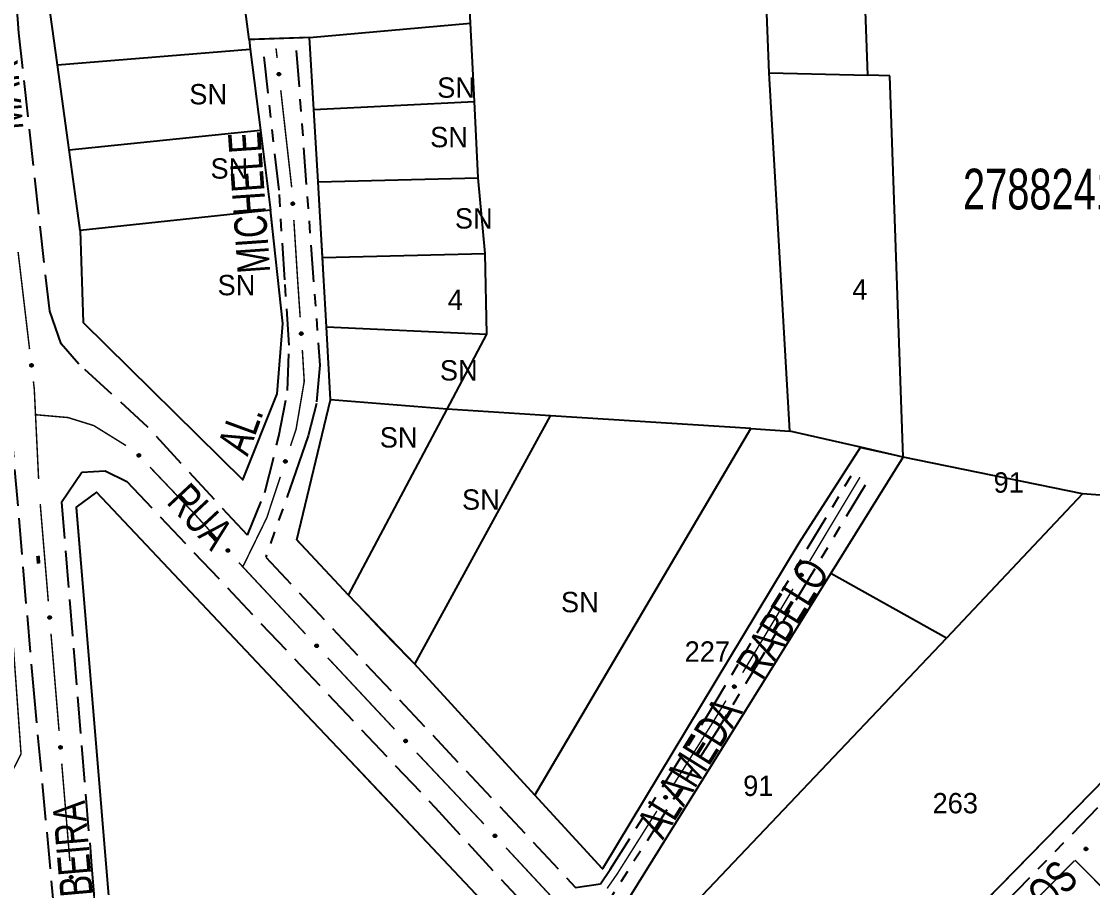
# Model space of a CAD drawing. Extents: x 203555 to 204724, y 4873703 to 4874787.
# Drawn here: x 203728.5 to 203860, y 4874298.3 to 4874404.6 of the extents above; entities that cross this region are included whole.
import ezdxf
from ezdxf.enums import TextEntityAlignment as Align

# ---------------------------------------------------------------- set-up
doc = ezdxf.new("R2010")
doc.units = 0
doc.header["$LTSCALE"] = 1.5
doc.header["$MEASUREMENT"] = 0
doc.linetypes.add('TRACO_11', pattern=[8, 3, -1, 3, -1])
doc.linetypes.add('TRACO_25', pattern=[8, 3, -1, 1, -1, 1, -1])
for name, color, linetype in [('CD_MALHA_LOTES', 7, 'CONTINUOUS'), ('CD_TXT_QUADRA', 7, 'CONTINUOUS'), ('RU-QUADRA', 210, 'CONTINUOUS'), ('SV-EIXO-RUA-N-PAV', 6, 'CONTINUOUS'), ('SV-EIXO-RUA-PAV', 20, 'CONTINUOUS'), ('SV-RUA-NAO-PAV', 7, 'CONTINUOUS'), ('SV-RUA-PAVIM', 7, 'CONTINUOUS'), ('SV-TXT-RUA-N-PAV', 7, 'CONTINUOUS'), ('SV-TXT-RUA-PAV', 7, 'CONTINUOUS'), ('Th_NmrPort', 1, 'CONTINUOUS')]:
    doc.layers.add(name, color=color, linetype=linetype)
doc.styles.add('ARIAL', font='ARIAL.SHX')

msp = doc.modelspace()

# ---------------------------------------------------------------- linework, layer by layer
at = {"layer": 'CD_MALHA_LOTES', "linetype": 'Continuous', "flags": 128}
for points in [[(203820.322306, 4874398.321546), (203818.188773, 4874452.430059)], [(203832.429401, 4874398.031855), (203830.471254, 4874452.106836)], [(203783.624761, 4874404.435451), (203783.157897, 4874413.746785)], [(203756.419742, 4874402.392791), (203755.298513, 4874411.245068)], [(203732.879187, 4874399.305473), (203731.575029, 4874408.753175)], [(203763.825025, 4874402.647956), (203783.624761, 4874404.435451)], [(203784.108863, 4874394.780302), (203783.624761, 4874404.435451)], [(203763.825025, 4874402.647956), (203756.419742, 4874402.392791)], [(203756.419742, 4874402.392791), (203756.569158, 4874401.21313)], [(203764.359094, 4874393.830054), (203763.825025, 4874402.647956)], [(203732.879187, 4874399.305473), (203756.569158, 4874401.21313)], [(203756.569158, 4874401.21313), (203757.827876, 4874391.275348)], [(203734.322567, 4874388.849209), (203732.879187, 4874399.305473)], [(203820.322306, 4874398.321546), (203832.429401, 4874398.031855)], [(203822.859066, 4874354.311322), (203820.322306, 4874398.321546)], [(203835.121498, 4874397.96744), (203832.429401, 4874398.031855)], [(203836.791675, 4874351.124007), (203835.121498, 4874397.96744)], [(203764.359094, 4874393.830054), (203784.108863, 4874394.780302)], [(203784.577715, 4874385.429323), (203784.108863, 4874394.780302)], [(203764.899288, 4874384.911026), (203764.359094, 4874393.830054)], [(203734.322567, 4874388.849209), (203757.827876, 4874391.275348)], [(203757.827876, 4874391.275348), (203759.071382, 4874381.457671)], [(203735.689419, 4874378.947339), (203734.322567, 4874388.849209)], [(203764.899288, 4874384.911026), (203784.577715, 4874385.429323)], [(203765.460549, 4874375.644164), (203764.899288, 4874384.911026)], [(203785.408883, 4874376.144838), (203784.577715, 4874385.429323)], [(203759.071382, 4874381.457671), (203735.689419, 4874378.947339)], [(203735.689419, 4874378.947339), (203736.049505, 4874367.645299), (203755.636723, 4874348.347903), (203759.872958, 4874358.892411), (203760.556481, 4874367.542559), (203759.071382, 4874381.457671)], [(203765.460549, 4874375.644164), (203785.408883, 4874376.144838)], [(203765.920664, 4874367.137109), (203765.460549, 4874375.644164)], [(203785.639405, 4874366.209727), (203785.408883, 4874376.144838)], [(203765.920664, 4874367.137109), (203785.639405, 4874366.209727)], [(203766.406933, 4874358.146472), (203765.920664, 4874367.137109)], [(203780.764906, 4874357.027292), (203785.639405, 4874366.209727)], [(203762.272707, 4874340.947244), (203766.406933, 4874358.146472)], [(203780.764906, 4874357.027292), (203766.406933, 4874358.146472)], [(203768.637209, 4874334.181502), (203780.764906, 4874357.027292)], [(203776.769508, 4874325.671191), (203793.440383, 4874356.209454)], [(203793.440383, 4874356.209454), (203780.764906, 4874357.027292)], [(203818.063204, 4874354.620757), (203793.440383, 4874356.209454)], [(203791.536076, 4874309.589924), (203818.063204, 4874354.620757)], [(203818.063204, 4874354.620757), (203822.859066, 4874354.311322)], [(203831.522211, 4874352.329484), (203822.859066, 4874354.311322)], [(203831.522211, 4874352.329484), (203823.97375, 4874340.557004), (203799.82528, 4874300.542478)], [(203836.791675, 4874351.124007), (203831.522211, 4874352.329484)], [(203827.871525, 4874336.837396), (203836.791675, 4874351.124007)], [(203858.783588, 4874346.596233), (203836.791675, 4874351.124007)], [(203802.216741, 4874278.415261), (203790.197477, 4874291.155906), (203770.377777, 4874312.165159), (203763.517573, 4874319.437105), (203737.696531, 4874346.807893), (203735.162051, 4874344.974906), (203741.413878, 4874270.210521)], [(203858.783588, 4874346.596233), (203842.091842, 4874328.866392)], [(203872.374667, 4874345.584198), (203858.783588, 4874346.596233)], [(203893.200002, 4874343.955575), (203824.637069, 4874273.919708)], [(203768.637209, 4874334.181502), (203762.272707, 4874340.947244)], [(203803.180264, 4874297.111917), (203827.871525, 4874336.837396)], [(203842.091842, 4874328.866392), (203827.871525, 4874336.837396)], [(203776.769508, 4874325.671191), (203768.637209, 4874334.181502)], [(203807.512519, 4874292.429273), (203842.091842, 4874328.866392)], [(203791.536076, 4874309.589924), (203776.769508, 4874325.671191)], [(203799.82528, 4874300.542478), (203791.536076, 4874309.589924)]]:
    msp.add_lwpolyline(points, dxfattribs=at)
at = {"layer": 'RU-QUADRA', "linetype": 'Continuous', "const_width": 0.18, "flags": 128}
msp.add_lwpolyline([(203725.19312, 4874359.850662), (203726.5588, 4874340.471883), (203728.41, 4874314.66), (203727.396079, 4874312.671297), (203722.710442, 4874303.47965), (203720.822647, 4874299.777275), (203716.43, 4874291.16), (203715.880556, 4874290.084765), (203676.578787, 4874305.941931), (203677.031109, 4874300.365656), (203664.341547, 4874301.336474), (203651.866854, 4874300.52184), (203627.95, 4874298.96), (203627.51, 4874304.93), (203589.34, 4874302.81), (203590.580836, 4874340.639703), (203559.489405, 4874353.184226), (203580.47, 4874390.73), (203634.4, 4874445.34), (203652.41, 4874429.21), (203662.2, 4874419.9), (203688.84, 4874394.59)], close=True, dxfattribs=at)
for points in [[(203803.180264, 4874297.111917), (203816.395896, 4874318.457902), (203823.788546, 4874330.298052), (203827.871525, 4874336.837396), (203834.501387, 4874347.455855), (203836.791675, 4874351.124007), (203831.511152, 4874352.281141), (203823.97375, 4874340.557004), (203799.82528, 4874300.542478), (203777.311836, 4874325.115304), (203772.819273, 4874329.720181), (203768.637209, 4874334.181502), (203762.272707, 4874340.947244), (203766.406933, 4874358.146472), (203765.920664, 4874367.137109), (203765.460549, 4874375.644164), (203764.899288, 4874384.911026), (203764.359094, 4874393.830054), (203763.825025, 4874402.647956), (203756.419742, 4874402.392791), (203756.569158, 4874401.21313), (203757.827876, 4874391.275348), (203759.071382, 4874381.457671), (203760.556481, 4874367.542559), (203759.872958, 4874358.892411), (203755.636723, 4874348.347903), (203736.049505, 4874367.645299), (203735.689419, 4874378.947339), (203734.322567, 4874388.849209), (203732.879187, 4874399.305473), (203731.575029, 4874408.753175)], [(203869.271145, 4874199.793421), (203836.430393, 4874237.266616), (203830.111846, 4874245.743122), (203802.216741, 4874278.415261), (203737.696531, 4874346.807893), (203735.162051, 4874344.974906), (203741.413878, 4874270.210521), (203743.131181, 4874251.466447), (203744.859399, 4874229.46549), (203745.755301, 4874219.505725), (203747.378048, 4874201.465614), (203750.29591, 4874178.044657), (203751.307701, 4874166.61719), (203753.218857, 4874153.525573), (203758.88022, 4874129.39909), (203818.141214, 4874132.183163), (203856.521657, 4874133.972925), (203857.612912, 4874128.161651), (203760.445016, 4874122.54638)], [(203893.200002, 4874343.955575), (203824.637069, 4874273.919708)]]:
    msp.add_lwpolyline(points, dxfattribs=at)
at = {"layer": 'SV-EIXO-RUA-N-PAV', "const_width": 0.18}
for points in [[(203759.753546, 4874401.138737), (203759.733175, 4874401.319532)], [(203759.865511, 4874400.145025), (203759.753546, 4874401.138737)], [(203761.656949, 4874384.24563), (203760.313371, 4874396.170176)], [(203762.377061, 4874372.991234), (203761.919209, 4874380.254486)], [(203762.426196, 4874372.270575), (203762.377061, 4874372.991234)], [(203762.698292, 4874368.27984), (203762.426196, 4874372.270575)], [(203763.196749, 4874360.420574), (203762.96494, 4874364.288757)], [(203762.194777, 4874354.54234), (203763.175766, 4874360.297472)], [(203763.175766, 4874360.297472), (203763.196749, 4874360.420574)], [(203761.514915, 4874352.490164), (203762.143875, 4874354.388692)], [(203762.143875, 4874354.388692), (203762.194777, 4874354.54234)], [(203758.587679, 4874343.654248), (203760.256995, 4874348.693108)], [(203831.464313, 4874348.655291), (203825.290652, 4874338.365203)], [(203755.648562, 4874337.642417), (203758.283823, 4874343.032723)], [(203758.283823, 4874343.032723), (203758.587679, 4874343.654248)], [(203823.232765, 4874334.935174), (203817.059103, 4874324.645086)], [(203815.001216, 4874321.215057), (203813.972272, 4874319.500042)], [(203813.972272, 4874319.500042), (203813.508068, 4874318.726321)], [(203813.508068, 4874318.726321), (203808.650801, 4874311.033776)], [(203806.5152, 4874307.651586), (203801.710098, 4874300.041658)], [(203857.825076, 4874301.566796), (203849.393736, 4874293.027913)], [(203857.88156, 4874301.624), (203866.330656, 4874293.102687)], [(203801.626558, 4874299.909355), (203800.573506, 4874298.396186)], [(203801.710098, 4874300.041658), (203801.626558, 4874299.909355)], [(203800.573506, 4874298.396186), (203800.404755, 4874298.1537)]]:
    msp.add_lwpolyline(points, dxfattribs=at)
at = {"layer": 'SV-EIXO-RUA-N-PAV'}
for points in [[(203759.99614, 4874398.002498), (203759.957473, 4874398.032447), (203759.930366, 4874398.066094), (203759.915834, 4874398.100664), (203759.910958, 4874398.134561), (203759.909875, 4874398.169802), (203759.916623, 4874398.205572), (203759.932906, 4874398.243614), (203759.962676, 4874398.282613), (203759.998969, 4874398.308117), (203760.032099, 4874398.324177), (203760.067152, 4874398.331297), (203760.101404, 4874398.331775), (203760.138329, 4874398.323537), (203760.17672, 4874398.306659), (203760.21521, 4874398.275775), (203760.241559, 4874398.242606), (203760.254737, 4874398.208799), (203760.261672, 4874398.173514), (203760.262346, 4874398.137523), (203760.25552, 4874398.102448), (203760.238457, 4874398.063825), (203760.20747, 4874398.026239), (203760.174689, 4874397.999581), (203760.141076, 4874397.985932), (203760.106183, 4874397.979887), (203760.070851, 4874397.978372), (203760.034611, 4874397.983657), (203759.99614, 4874398.002498)], [(203761.692562, 4874382.100203), (203761.655417, 4874382.132019), (203761.629998, 4874382.166959), (203761.617186, 4874382.202203), (203761.613984, 4874382.236299), (203761.614638, 4874382.27155), (203761.623138, 4874382.306944), (203761.641274, 4874382.344139), (203761.672928, 4874382.381625), (203761.710432, 4874382.405311), (203761.744313, 4874382.419721), (203761.779674, 4874382.425107), (203761.813908, 4874382.423898), (203761.850382, 4874382.413853), (203761.887896, 4874382.395106), (203761.924819, 4874382.362364), (203761.949504, 4874382.327938), (203761.961002, 4874382.293524), (203761.966191, 4874382.257939), (203761.965092, 4874382.221959), (203761.956548, 4874382.187263), (203761.937604, 4874382.149526), (203761.904805, 4874382.113512), (203761.870751, 4874382.0885), (203761.836507, 4874382.076521), (203761.801359, 4874382.072202), (203761.765995, 4874382.072427), (203761.730059, 4874382.079491), (203761.692562, 4874382.100203)], [(203762.734288, 4874366.133637), (203762.69698, 4874366.165263), (203762.671383, 4874366.200072), (203762.65839, 4874366.23525), (203762.655014, 4874366.269329), (203762.655487, 4874366.304583), (203762.663806, 4874366.340021), (203762.681751, 4874366.377308), (203762.713213, 4874366.414955), (203762.750595, 4874366.438833), (203762.784401, 4874366.453417), (203762.819735, 4874366.458983), (203762.853974, 4874366.45795), (203762.890499, 4874366.448092), (203762.928109, 4874366.429537), (203762.965199, 4874366.396985), (203762.99006, 4874366.362686), (203763.001734, 4874366.328331), (203763.007105, 4874366.292774), (203763.006191, 4874366.256788), (203762.997824, 4874366.222049), (203762.979074, 4874366.184216), (203762.94646, 4874366.148033), (203762.912535, 4874366.122847), (203762.878352, 4874366.110694), (203762.843227, 4874366.106194), (203762.807862, 4874366.106239), (203762.771891, 4874366.113118), (203762.734288, 4874366.133637)], [(203760.736275, 4874350.489863), (203760.713705, 4874350.533253), (203760.703179, 4874350.575159), (203760.704461, 4874350.612637), (203760.714229, 4874350.645461), (203760.728004, 4874350.677916), (203760.749111, 4874350.707572), (203760.779829, 4874350.735299), (203760.823196, 4874350.758245), (203760.866833, 4874350.766206), (203760.903644, 4874350.766916), (203760.938457, 4874350.758701), (203760.96976, 4874350.744791), (203760.999841, 4874350.721847), (203761.027635, 4874350.690443), (203761.049654, 4874350.646278), (203761.059691, 4874350.605123), (203761.057499, 4874350.568905), (203761.049019, 4874350.533959), (203761.034559, 4874350.500994), (203761.013672, 4874350.472001), (203760.982002, 4874350.444074), (203760.938123, 4874350.42292), (203760.897191, 4874350.41244), (203760.860951, 4874350.414122), (203760.826734, 4874350.423246), (203760.794015, 4874350.436666), (203760.76332, 4874350.456643), (203760.736275, 4874350.489863)], [(203824.430023, 4874336.716762), (203824.442557, 4874336.669487), (203824.443663, 4874336.626294), (203824.434216, 4874336.590003), (203824.417506, 4874336.56011), (203824.396966, 4874336.531454), (203824.369884, 4874336.507131), (203824.333846, 4874336.486794), (203824.286511, 4874336.473887), (203824.242189, 4874336.475663), (203824.206114, 4874336.483021), (203824.17394, 4874336.49865), (203824.146436, 4874336.51907), (203824.122102, 4874336.548037), (203824.101848, 4874336.584759), (203824.090022, 4874336.63267), (203824.089229, 4874336.675024), (203824.099288, 4874336.709886), (203824.115205, 4874336.742132), (203824.136525, 4874336.771136), (203824.163247, 4874336.794859), (203824.200258, 4874336.815184), (203824.247701, 4874336.82623), (203824.289934, 4874336.827504), (203824.324929, 4874336.817937), (203824.356322, 4874336.801551), (203824.385315, 4874336.781299), (203824.410898, 4874336.755093), (203824.430023, 4874336.716762)], [(203816.198474, 4874322.996645), (203816.211008, 4874322.94937), (203816.212114, 4874322.906177), (203816.202667, 4874322.869886), (203816.185957, 4874322.839993), (203816.165418, 4874322.811337), (203816.138335, 4874322.787014), (203816.102297, 4874322.766677), (203816.054962, 4874322.75377), (203816.01064, 4874322.755546), (203815.974565, 4874322.762904), (203815.942391, 4874322.778533), (203815.914888, 4874322.798953), (203815.890553, 4874322.82792), (203815.8703, 4874322.864642), (203815.858473, 4874322.912554), (203815.85768, 4874322.954907), (203815.867739, 4874322.989769), (203815.883657, 4874323.022015), (203815.904977, 4874323.051019), (203815.931699, 4874323.074742), (203815.968709, 4874323.095067), (203816.016152, 4874323.106113), (203816.058386, 4874323.107387), (203816.09338, 4874323.09782), (203816.124773, 4874323.081434), (203816.153766, 4874323.061183), (203816.179349, 4874323.034977), (203816.198474, 4874322.996645)], [(203807.75279, 4874309.405398), (203807.764242, 4874309.357849), (203807.764362, 4874309.314642), (203807.75409, 4874309.278575), (203807.736702, 4874309.249072), (203807.715514, 4874309.220892), (203807.687884, 4874309.197193), (203807.651392, 4874309.177683), (203807.603774, 4874309.16586), (203807.559504, 4874309.168646), (203807.523607, 4874309.176825), (203807.491798, 4874309.193184), (203807.464767, 4874309.214226), (203807.4411, 4874309.243741), (203807.421689, 4874309.280916), (203807.410959, 4874309.329084), (203807.411132, 4874309.371445), (203807.421984, 4874309.406069), (203807.438633, 4874309.437943), (203807.460609, 4874309.466453), (203807.487866, 4874309.48956), (203807.52533, 4874309.509035), (203807.573013, 4874309.518996), (203807.615264, 4874309.519306), (203807.650031, 4874309.508943), (203807.681043, 4874309.491846), (203807.709565, 4874309.470938), (203807.734544, 4874309.444155), (203807.75279, 4874309.405398)], [(203859.406297, 4874303.018438), (203859.407415, 4874302.969542), (203859.398378, 4874302.92729), (203859.380697, 4874302.894219), (203859.357453, 4874302.86907), (203859.330775, 4874302.846018), (203859.298751, 4874302.828712), (203859.258953, 4874302.817377), (203859.209912, 4874302.815911), (203859.167237, 4874302.828014), (203859.133888, 4874302.843613), (203859.106268, 4874302.866341), (203859.084309, 4874302.892632), (203859.067432, 4874302.926491), (203859.056339, 4874302.966935), (203859.056058, 4874303.016283), (203859.065203, 4874303.057645), (203859.083144, 4874303.089184), (203859.106169, 4874303.116807), (203859.133686, 4874303.140014), (203859.16522, 4874303.156821), (203859.20596, 4874303.167916), (203859.254671, 4874303.167548), (203859.296028, 4874303.158899), (203859.327811, 4874303.141405), (203859.354495, 4874303.118125), (203859.377941, 4874303.091648), (203859.396678, 4874303.060181), (203859.406297, 4874303.018438)]]:
    msp.add_lwpolyline(points, close=True, dxfattribs=at)
for points in [[(203759.930366, 4874398.066094), (203759.909875, 4874398.169802)], [(203759.941938, 4874398.051561), (203759.91522, 4874398.179)], [(203759.957473, 4874398.032447), (203759.916623, 4874398.205572)], [(203759.975741, 4874398.019668), (203759.926011, 4874398.217291)], [(203759.99614, 4874398.002498), (203759.932906, 4874398.243614)], [(203760.017068, 4874397.994115), (203759.950055, 4874398.259822)], [(203760.034611, 4874397.983657), (203759.962676, 4874398.282613)], [(203760.052342, 4874397.985731), (203759.980898, 4874398.29076)], [(203760.070851, 4874397.978372), (203759.998969, 4874398.308117)], [(203760.087004, 4874397.98277), (203760.014319, 4874398.311004)], [(203760.106183, 4874397.979887), (203760.032099, 4874398.324177)], [(203760.123768, 4874397.985539), (203760.052419, 4874398.326282)], [(203760.141076, 4874397.985932), (203760.067152, 4874398.331297)], [(203760.158258, 4874397.996291), (203760.085115, 4874398.328593)], [(203760.174689, 4874397.999581), (203760.101404, 4874398.331775)], [(203760.191832, 4874398.015179), (203760.121439, 4874398.323074)], [(203760.20747, 4874398.026239), (203760.138329, 4874398.323537)], [(203760.221014, 4874398.048676), (203760.158374, 4874398.31213)], [(203760.238457, 4874398.063825), (203760.17672, 4874398.306659)], [(203760.244007, 4874398.088342), (203760.197295, 4874398.28356)], [(203760.25552, 4874398.102448), (203760.21521, 4874398.275775)], [(203760.257815, 4874398.124227), (203760.229589, 4874398.25287)], [(203760.262346, 4874398.137523), (203760.241559, 4874398.242606)], [(203761.629998, 4874382.166959), (203761.614638, 4874382.27155)], [(203761.640841, 4874382.151874), (203761.620429, 4874382.280474)], [(203761.655417, 4874382.132019), (203761.623138, 4874382.306944)], [(203761.673033, 4874382.118355), (203761.633092, 4874382.318188)], [(203761.692562, 4874382.100203), (203761.641274, 4874382.344139)], [(203761.713053, 4874382.090799), (203761.6592, 4874382.359483)], [(203761.730059, 4874382.079491), (203761.672928, 4874382.381625)], [(203761.747871, 4874382.080689), (203761.691529, 4874382.388866)], [(203761.765995, 4874382.072427), (203761.710432, 4874382.405311)], [(203761.782345, 4874382.076026), (203761.725906, 4874382.407439)], [(203761.801359, 4874382.072202), (203761.744313, 4874382.419721)], [(203761.8192, 4874382.076982), (203761.764712, 4874382.420823)], [(203761.836507, 4874382.076521), (203761.779674, 4874382.425107)], [(203761.854178, 4874382.086023), (203761.797482, 4874382.421522)], [(203761.870751, 4874382.0885), (203761.813908, 4874382.423898)], [(203761.888641, 4874382.103235), (203761.83349, 4874382.414221)], [(203761.904805, 4874382.113512), (203761.850382, 4874382.413853)], [(203761.919436, 4874382.135255), (203761.869841, 4874382.401473)], [(203761.937604, 4874382.149526), (203761.887896, 4874382.395106)], [(203761.944355, 4874382.173741), (203761.907309, 4874382.371021)], [(203761.956548, 4874382.187263), (203761.924819, 4874382.362364)], [(203761.959913, 4874382.208902), (203761.938053, 4874382.338779)], [(203761.965092, 4874382.221959), (203761.949504, 4874382.327938)], [(203762.671383, 4874366.200072), (203762.655487, 4874366.304583)], [(203762.682303, 4874366.185043), (203762.661233, 4874366.313537)], [(203762.69698, 4874366.165263), (203762.663806, 4874366.340021)], [(203762.714666, 4874366.15169), (203762.673702, 4874366.351315)], [(203762.734288, 4874366.133637), (203762.681751, 4874366.377308)], [(203762.754826, 4874366.124339), (203762.699598, 4874366.392743)], [(203762.771891, 4874366.113118), (203762.713213, 4874366.414955)], [(203762.789696, 4874366.114407), (203762.731776, 4874366.422291)], [(203762.807862, 4874366.106239), (203762.750595, 4874366.438833)], [(203762.824194, 4874366.10992), (203762.766058, 4874366.441041)], [(203762.843227, 4874366.106194), (203762.784401, 4874366.453417)], [(203762.861043, 4874366.111065), (203762.804794, 4874366.454623)], [(203762.878352, 4874366.110694), (203762.819735, 4874366.458983)], [(203762.895975, 4874366.120285), (203762.83756, 4874366.45549)], [(203762.912535, 4874366.122847), (203762.853974, 4874366.45795)], [(203762.930349, 4874366.137674), (203762.873605, 4874366.448374)], [(203762.94646, 4874366.148033), (203762.890499, 4874366.448092)], [(203762.96098, 4874366.169851), (203762.910022, 4874366.435812)], [(203762.979074, 4874366.184216), (203762.928109, 4874366.429537)], [(203762.985701, 4874366.208465), (203762.947645, 4874366.405553)], [(203762.997824, 4874366.222049), (203762.965199, 4874366.396985)], [(203763.001078, 4874366.243705), (203762.978554, 4874366.373468)], [(203763.006191, 4874366.256788), (203762.99006, 4874366.362686)], [(203760.703179, 4874350.575159), (203760.728004, 4874350.677916)], [(203760.707602, 4874350.557116), (203760.73671, 4874350.68403)], [(203760.713705, 4874350.533253), (203760.749111, 4874350.707572)], [(203760.724941, 4874350.513997), (203760.762544, 4874350.714283)], [(203760.736275, 4874350.489863), (203760.779829, 4874350.735299)], [(203760.751769, 4874350.473486), (203760.80219, 4874350.742835)], [(203760.76332, 4874350.456643), (203760.823196, 4874350.758245)], [(203760.780289, 4874350.4511), (203760.843154, 4874350.758013)], [(203760.794015, 4874350.436666), (203760.866833, 4874350.766206)], [(203760.810526, 4874350.433896), (203760.881981, 4874350.762399)], [(203760.826734, 4874350.423246), (203760.903644, 4874350.766916)], [(203760.845069, 4874350.421015), (203760.922978, 4874350.760317)], [(203760.860951, 4874350.414122), (203760.938457, 4874350.758701)], [(203760.880893, 4874350.416334), (203760.953636, 4874350.748723)], [(203760.897191, 4874350.41244), (203760.96976, 4874350.744791)], [(203760.91929, 4874350.419425), (203760.984309, 4874350.728499)], [(203760.938123, 4874350.42292), (203760.999841, 4874350.721847)], [(203760.959818, 4874350.437623), (203761.013267, 4874350.703094)], [(203760.982002, 4874350.444074), (203761.027635, 4874350.690443)], [(203760.99731, 4874350.464013), (203761.036646, 4874350.66085)], [(203761.013672, 4874350.472001), (203761.049654, 4874350.646278)], [(203761.024877, 4874350.490817), (203761.053119, 4874350.619456)], [(203761.034559, 4874350.500994), (203761.059691, 4874350.605123)], [(203824.136525, 4874336.771136), (203824.089229, 4874336.675024)], [(203824.163247, 4874336.794859), (203824.090022, 4874336.63267)], [(203824.148199, 4874336.778949), (203824.092507, 4874336.6596)], [(203824.18096, 4874336.799075), (203824.099528, 4874336.615606)], [(203824.200258, 4874336.815184), (203824.101848, 4874336.584759)], [(203824.223316, 4874336.816627), (203824.113102, 4874336.569272)], [(203824.247701, 4874336.82623), (203824.122102, 4874336.548037)], [(203824.266842, 4874336.825521), (203824.135803, 4874336.538149)], [(203824.289934, 4874336.827504), (203824.146436, 4874336.51907)], [(203824.304987, 4874336.82014), (203824.161311, 4874336.511706)], [(203824.324929, 4874336.817937), (203824.17394, 4874336.49865)], [(203824.338919, 4874336.807738), (203824.188691, 4874336.493687)], [(203824.356322, 4874336.801551), (203824.206114, 4874336.483021)], [(203824.369809, 4874336.787614), (203824.22824, 4874336.48269)], [(203824.385315, 4874336.781299), (203824.242189, 4874336.475663)], [(203824.395551, 4874336.764213), (203824.267086, 4874336.478479)], [(203824.410898, 4874336.755093), (203824.286511, 4874336.473887)], [(203824.418486, 4874336.736132), (203824.310378, 4874336.48433)], [(203824.430023, 4874336.716762), (203824.333846, 4874336.486794)], [(203824.435804, 4874336.690734), (203824.355308, 4874336.503521)], [(203824.442557, 4874336.669487), (203824.369884, 4874336.507131)], [(203824.443294, 4874336.644867), (203824.387134, 4874336.527391)], [(203824.443663, 4874336.626294), (203824.396966, 4874336.531454)], [(203815.904977, 4874323.051019), (203815.85768, 4874322.954907)], [(203815.931699, 4874323.074742), (203815.858473, 4874322.912554)], [(203815.91665, 4874323.058832), (203815.860958, 4874322.939484)], [(203815.949411, 4874323.078958), (203815.86798, 4874322.895489)], [(203815.968709, 4874323.095067), (203815.8703, 4874322.864642)], [(203815.991767, 4874323.09651), (203815.881554, 4874322.849155)], [(203816.016152, 4874323.106113), (203815.890553, 4874322.82792)], [(203816.035293, 4874323.105404), (203815.904254, 4874322.818032)], [(203816.058386, 4874323.107387), (203815.914888, 4874322.798953)], [(203816.073438, 4874323.100023), (203815.929762, 4874322.791589)], [(203816.09338, 4874323.09782), (203815.942391, 4874322.778533)], [(203816.10737, 4874323.087621), (203815.957142, 4874322.773571)], [(203816.124773, 4874323.081434), (203815.974565, 4874322.762904)], [(203816.138261, 4874323.067497), (203815.996691, 4874322.762573)], [(203816.153766, 4874323.061183), (203816.01064, 4874322.755546)], [(203816.164003, 4874323.044096), (203816.035537, 4874322.758362)], [(203816.179349, 4874323.034977), (203816.054962, 4874322.75377)], [(203816.186937, 4874323.016015), (203816.07883, 4874322.764214)], [(203816.198474, 4874322.996645), (203816.102297, 4874322.766677)], [(203816.204255, 4874322.970617), (203816.12376, 4874322.783404)], [(203816.211008, 4874322.94937), (203816.138335, 4874322.787014)], [(203816.211745, 4874322.924751), (203816.155585, 4874322.807274)], [(203816.212114, 4874322.906177), (203816.165418, 4874322.811337)], [(203807.487866, 4874309.48956), (203807.410959, 4874309.329084)], [(203807.460609, 4874309.466453), (203807.411132, 4874309.371445)], [(203807.472458, 4874309.473998), (203807.414057, 4874309.355951)], [(203807.50567, 4874309.493371), (203807.420074, 4874309.311807)], [(203807.52533, 4874309.509035), (203807.421689, 4874309.280916)], [(203807.548415, 4874309.509952), (203807.432587, 4874309.265176)], [(203807.573013, 4874309.518996), (203807.4411, 4874309.243741)], [(203807.592133, 4874309.517851), (203807.454571, 4874309.233543)], [(203807.615264, 4874309.519306), (203807.464767, 4874309.214226)], [(203807.630144, 4874309.511601), (203807.47947, 4874309.206525)], [(203807.650031, 4874309.508943), (203807.491798, 4874309.193184)], [(203807.663785, 4874309.498428), (203807.506432, 4874309.187886)], [(203807.681043, 4874309.491846), (203807.523607, 4874309.176825)], [(203807.694208, 4874309.477604), (203807.545719, 4874309.17599)], [(203807.709565, 4874309.470938), (203807.559504, 4874309.168646)], [(203807.71941, 4874309.453623), (203807.584459, 4874309.170893)], [(203807.734544, 4874309.444155), (203807.603774, 4874309.16586)], [(203807.741697, 4874309.425026), (203807.627874, 4874309.175756)], [(203807.75279, 4874309.405398), (203807.651392, 4874309.177683)], [(203807.757976, 4874309.379244), (203807.67323, 4874309.193916)], [(203807.764242, 4874309.357849), (203807.687884, 4874309.197193)], [(203807.764417, 4874309.333219), (203807.705592, 4874309.217054)], [(203807.764362, 4874309.314642), (203807.715514, 4874309.220892)], [(203859.16522, 4874303.156821), (203859.056058, 4874303.016283)], [(203859.20596, 4874303.167916), (203859.056339, 4874302.966935)], [(203859.183427, 4874303.156773), (203859.061305, 4874302.997468)], [(203859.228715, 4874303.163921), (203859.063654, 4874302.949243)], [(203859.146864, 4874303.144876), (203859.064779, 4874303.041883)], [(203859.133686, 4874303.140014), (203859.065203, 4874303.057645)], [(203859.254671, 4874303.167548), (203859.067432, 4874302.926491)], [(203859.273114, 4874303.162377), (203859.078437, 4874302.91367)], [(203859.296028, 4874303.158899), (203859.084309, 4874302.892632)], [(203859.308938, 4874303.148215), (203859.097046, 4874302.88199)], [(203859.327811, 4874303.141405), (203859.106268, 4874302.866341)], [(203859.339024, 4874303.128214), (203859.119447, 4874302.858063)], [(203859.354495, 4874303.118125), (203859.133888, 4874302.843613)], [(203859.364345, 4874303.101417), (203859.155321, 4874302.838112)], [(203859.377941, 4874303.091648), (203859.167237, 4874302.828014)], [(203859.383893, 4874303.07264), (203859.192102, 4874302.824923)], [(203859.396678, 4874303.060181), (203859.209912, 4874302.815911)], [(203859.399615, 4874303.03997), (203859.235561, 4874302.820476)], [(203859.406297, 4874303.018438), (203859.258953, 4874302.817377)], [(203859.405824, 4874302.991779), (203859.283735, 4874302.828615)], [(203859.407415, 4874302.969542), (203859.298751, 4874302.828712)], [(203859.402367, 4874302.945434), (203859.320265, 4874302.844371)], [(203859.398378, 4874302.92729), (203859.330775, 4874302.846018)]]:
    msp.add_lwpolyline(points, dxfattribs=at)
at = {"layer": 'SV-EIXO-RUA-PAV', "const_width": 0.18}
for points in [[(203729.126899, 4874367.144304), (203728.047223, 4874376.300541)], [(203729.218822, 4874366.36941), (203729.126899, 4874367.144304)], [(203729.454423, 4874364.383336), (203729.218822, 4874366.36941)], [(203730.031485, 4874359.5188), (203729.925624, 4874360.411186)], [(203730.036364, 4874359.417561), (203730.031485, 4874359.5188)], [(203730.56587, 4874348.430313), (203730.036364, 4874359.417561)], [(203730.169719, 4874356.329275), (203734.154417, 4874355.979739)], [(203734.154417, 4874355.979739), (203734.17526, 4874355.977912)], [(203734.17526, 4874355.977912), (203737.019852, 4874355.092928)], [(203737.019852, 4874355.092928), (203737.33753, 4874354.994095)], [(203737.33753, 4874354.994095), (203741.304784, 4874352.535515)], [(203744.25717, 4874349.877195), (203749.087121, 4874344.810482)], [(203730.763428, 4874345.374548), (203731.755859, 4874333.415657)], [(203749.087121, 4874344.810482), (203749.4947, 4874344.382923)], [(203749.4947, 4874344.382923), (203752.46762, 4874341.126596)], [(203755.164575, 4874338.172542), (203755.648562, 4874337.642417)], [(203755.648562, 4874337.642417), (203762.668413, 4874330.129444)], [(203732.086669, 4874329.429359), (203733.079101, 4874317.470468)], [(203762.668413, 4874330.129444), (203763.303278, 4874329.449983)], [(203763.303278, 4874329.449983), (203763.351159, 4874329.398789)], [(203766.083492, 4874326.477427), (203774.280491, 4874317.71334)], [(203777.023824, 4874314.802308), (203785.256375, 4874306.071609)], [(203733.409911, 4874313.484171), (203734.402342, 4874301.52528)], [(203787.982458, 4874303.144425), (203796.155191, 4874294.357706)]]:
    msp.add_lwpolyline(points, dxfattribs=at)
at = {"layer": 'SV-EIXO-RUA-PAV'}
for points in [[(203729.597635, 4874362.241613), (203729.558793, 4874362.271335), (203729.531489, 4874362.304821), (203729.516754, 4874362.339306), (203729.511679, 4874362.373174), (203729.510389, 4874362.408407), (203729.516926, 4874362.444217), (203729.532986, 4874362.482354), (203729.562527, 4874362.521527), (203729.598669, 4874362.547243), (203729.631704, 4874362.563498), (203729.666715, 4874362.570823), (203729.700963, 4874362.571502), (203729.737936, 4874362.563482), (203729.776425, 4874362.54683), (203729.815096, 4874362.516172), (203729.84164, 4874362.483159), (203729.855016, 4874362.44943), (203729.862158, 4874362.414186), (203729.863043, 4874362.3782), (203729.856424, 4874362.343085), (203729.839588, 4874362.304362), (203729.808823, 4874362.266595), (203729.776198, 4874362.239745), (203729.742666, 4874362.225899), (203729.70781, 4874362.219649), (203729.672487, 4874362.217926), (203729.636217, 4874362.222999), (203729.597635, 4874362.241613)], [(203742.857724, 4874351.50478), (203742.90663, 4874351.504303), (203742.948565, 4874351.493893), (203742.981041, 4874351.475143), (203743.00542, 4874351.451091), (203743.027589, 4874351.423676), (203743.043842, 4874351.391105), (203743.053873, 4874351.350959), (203743.053739, 4874351.301896), (203743.040251, 4874351.259638), (203743.023572, 4874351.226815), (203742.999956, 4874351.199951), (203742.972963, 4874351.178861), (203742.938571, 4874351.163097), (203742.897788, 4874351.153329), (203742.848456, 4874351.154658), (203742.807415, 4874351.165146), (203742.776478, 4874351.184106), (203742.74962, 4874351.208019), (203742.727323, 4874351.236279), (203742.711553, 4874351.268344), (203742.701792, 4874351.309424), (203742.703749, 4874351.358097), (203742.713742, 4874351.399151), (203742.732263, 4874351.430345), (203742.756401, 4874351.456257), (203742.783628, 4874351.478826), (203742.815689, 4874351.496527), (203742.857724, 4874351.50478)], [(203753.800518, 4874339.8299), (203753.849403, 4874339.82837), (203753.891104, 4874339.817058), (203753.923169, 4874339.797613), (203753.947024, 4874339.773042), (203753.968597, 4874339.745155), (203753.984144, 4874339.712241), (203753.993308, 4874339.671888), (203753.992117, 4874339.62284), (203753.977722, 4874339.580883), (203753.96034, 4874339.548426), (203753.936151, 4874339.522077), (203753.908709, 4874339.501573), (203753.873986, 4874339.486554), (203753.833001, 4874339.477667), (203753.78371, 4874339.480058), (203753.742904, 4874339.491428), (203753.712383, 4874339.511051), (203753.686047, 4874339.535537), (203753.664363, 4874339.56427), (203753.649288, 4874339.596667), (203753.640414, 4874339.637949), (203753.643419, 4874339.686568), (203753.654294, 4874339.727397), (203753.673483, 4874339.758185), (203753.698174, 4874339.783571), (203753.72588, 4874339.805548), (203753.758316, 4874339.822554), (203753.800518, 4874339.8299)], [(203732.019085, 4874331.5748), (203732.056854, 4874331.543727), (203732.082961, 4874331.509299), (203732.09647, 4874331.474316), (203732.100348, 4874331.44029), (203732.100394, 4874331.405033), (203732.092598, 4874331.369477), (203732.075203, 4874331.331929), (203732.044299, 4874331.293823), (203732.007272, 4874331.269397), (203731.973684, 4874331.254318), (203731.938437, 4874331.248232), (203731.904186, 4874331.248761), (203731.867519, 4874331.25808), (203731.829641, 4874331.276079), (203731.792076, 4874331.308082), (203731.766713, 4874331.342011), (203731.754534, 4874331.376191), (203731.74864, 4874331.411665), (203731.749025, 4874331.44766), (203731.756879, 4874331.482519), (203731.77507, 4874331.520624), (203731.807148, 4874331.557283), (203731.840699, 4874331.582965), (203731.874698, 4874331.59562), (203731.909754, 4874331.600637), (203731.945115, 4874331.601113), (203731.981184, 4874331.594764), (203732.019085, 4874331.5748)], [(203764.699576, 4874328.118238), (203764.748476, 4874328.117296), (203764.79031, 4874328.106487), (203764.822607, 4874328.08743), (203764.846756, 4874328.063148), (203764.868663, 4874328.035523), (203764.884606, 4874328.002799), (203764.894255, 4874327.962559), (203764.893655, 4874327.913499), (203764.879766, 4874327.871372), (203764.862776, 4874327.838709), (203764.838906, 4874327.81207), (203764.811713, 4874327.791238), (203764.777173, 4874327.775802), (203764.736299, 4874327.766421), (203764.686982, 4874327.768219), (203764.646042, 4874327.779096), (203764.615287, 4874327.79835), (203764.588658, 4874327.822517), (203764.56663, 4874327.850988), (203764.551166, 4874327.883201), (203764.541795, 4874327.924372), (203764.544214, 4874327.973024), (203764.554597, 4874328.013981), (203764.573414, 4874328.044998), (203764.597797, 4874328.070679), (203764.625237, 4874328.092989), (203764.657465, 4874328.110384), (203764.699576, 4874328.118238)], [(203775.633251, 4874316.437481), (203775.682153, 4874316.436738), (203775.724031, 4874316.4261), (203775.756405, 4874316.407174), (203775.780653, 4874316.38299), (203775.802672, 4874316.355454), (203775.818747, 4874316.322795), (203775.82856, 4874316.282595), (203775.828159, 4874316.233533), (203775.814442, 4874316.19135), (203775.797585, 4874316.158618), (203775.773823, 4874316.131882), (203775.746716, 4874316.110939), (203775.712239, 4874316.095363), (203775.671402, 4874316.085817), (203775.622079, 4874316.087414), (203775.581095, 4874316.098125), (203775.550262, 4874316.117253), (203775.523535, 4874316.141312), (203775.501392, 4874316.169693), (203775.485796, 4874316.201843), (203775.476259, 4874316.242976), (203775.47848, 4874316.291637), (203775.488696, 4874316.332636), (203775.507387, 4874316.36373), (203775.531665, 4874316.389509), (203775.559014, 4874316.41193), (203775.591172, 4874316.429457), (203775.633251, 4874316.437481)], [(203733.342326, 4874315.629612), (203733.380096, 4874315.598539), (203733.406202, 4874315.56411), (203733.419712, 4874315.529128), (203733.423589, 4874315.495102), (203733.423635, 4874315.459845), (203733.415839, 4874315.424288), (203733.398445, 4874315.386741), (203733.36754, 4874315.348635), (203733.330514, 4874315.324209), (203733.296926, 4874315.309129), (203733.261678, 4874315.303043), (203733.227427, 4874315.303573), (203733.190761, 4874315.312892), (203733.152882, 4874315.330891), (203733.115317, 4874315.362894), (203733.089954, 4874315.396823), (203733.077776, 4874315.431003), (203733.071882, 4874315.466477), (203733.072266, 4874315.502472), (203733.08012, 4874315.537331), (203733.098311, 4874315.575436), (203733.130389, 4874315.612094), (203733.16394, 4874315.637777), (203733.19794, 4874315.650432), (203733.232995, 4874315.655448), (203733.268357, 4874315.655925), (203733.304426, 4874315.649576), (203733.342326, 4874315.629612)], [(203786.603085, 4874304.789056), (203786.651981, 4874304.787979), (203786.693785, 4874304.777055), (203786.726029, 4874304.757909), (203786.750111, 4874304.73356), (203786.771942, 4874304.705875), (203786.787794, 4874304.673106), (203786.797332, 4874304.63284), (203786.796596, 4874304.583782), (203786.78259, 4874304.541694), (203786.765511, 4874304.509077), (203786.741567, 4874304.482505), (203786.714317, 4874304.461748), (203786.679734, 4874304.446407), (203786.638834, 4874304.43714), (203786.589522, 4874304.439074), (203786.548612, 4874304.450064), (203786.517911, 4874304.469403), (203786.491349, 4874304.493644), (203786.4694, 4874304.522175), (203786.454024, 4874304.554431), (203786.444768, 4874304.595628), (203786.447322, 4874304.644273), (203786.457818, 4874304.685201), (203786.47672, 4874304.716166), (203786.501174, 4874304.741779), (203786.528676, 4874304.764013), (203786.560952, 4874304.781319), (203786.603085, 4874304.789056)], [(203734.662451, 4874299.68384), (203734.700128, 4874299.652655), (203734.726132, 4874299.618149), (203734.739537, 4874299.583126), (203734.743313, 4874299.549089), (203734.743254, 4874299.513832), (203734.735352, 4874299.478299), (203734.717846, 4874299.440803), (203734.686828, 4874299.402789), (203734.649728, 4874299.378474), (203734.616096, 4874299.363495), (203734.58083, 4874299.357514), (203734.546581, 4874299.358145), (203734.509943, 4874299.367574), (203734.472118, 4874299.385686), (203734.434648, 4874299.4178), (203734.409387, 4874299.451804), (203734.39731, 4874299.48602), (203734.391522, 4874299.521512), (203734.392013, 4874299.557506), (203734.399971, 4874299.592341), (203734.418276, 4874299.630392), (203734.450463, 4874299.666954), (203734.48409, 4874299.692537), (203734.518128, 4874299.705091), (203734.553198, 4874299.710003), (203734.588561, 4874299.710373), (203734.62461, 4874299.703917), (203734.662451, 4874299.68384)]]:
    msp.add_lwpolyline(points, close=True, dxfattribs=at)
for points in [[(203729.531489, 4874362.304821), (203729.510389, 4874362.408407)], [(203729.543146, 4874362.290357), (203729.51568, 4874362.417637)], [(203729.558793, 4874362.271335), (203729.516926, 4874362.444217)], [(203729.577136, 4874362.258662), (203729.526246, 4874362.455991)], [(203729.597635, 4874362.241613), (203729.532986, 4874362.482354)], [(203729.618613, 4874362.233353), (203729.550039, 4874362.498662)], [(203729.636217, 4874362.222999), (203729.562527, 4874362.521527)], [(203729.653935, 4874362.225176), (203729.5807, 4874362.529781)], [(203729.672487, 4874362.217926), (203729.598669, 4874362.547243)], [(203729.688614, 4874362.22242), (203729.614002, 4874362.550221)], [(203729.70781, 4874362.219649), (203729.631704, 4874362.563498)], [(203729.72536, 4874362.225405), (203729.652012, 4874362.565722)], [(203729.742666, 4874362.225899), (203729.666715, 4874362.570823)], [(203729.759787, 4874362.236359), (203729.684693, 4874362.568225)], [(203729.776198, 4874362.239745), (203729.700963, 4874362.571502)], [(203729.79325, 4874362.255443), (203729.721049, 4874362.562919)], [(203729.808823, 4874362.266595), (203729.737936, 4874362.563482)], [(203729.822234, 4874362.289112), (203729.758047, 4874362.552193)], [(203729.839588, 4874362.304362), (203729.776425, 4874362.54683)], [(203729.844994, 4874362.328912), (203729.797136, 4874362.523852)], [(203729.856424, 4874362.343085), (203729.815096, 4874362.516172)], [(203729.858591, 4874362.364877), (203729.82961, 4874362.493352)], [(203729.863043, 4874362.3782), (203729.84164, 4874362.483159)], [(203742.701792, 4874351.309424), (203742.897788, 4874351.153329)], [(203742.703749, 4874351.358097), (203742.938571, 4874351.163097)], [(203742.706527, 4874351.332037), (203742.915709, 4874351.160063)], [(203742.709518, 4874351.376362), (203742.951745, 4874351.173678)], [(203742.711553, 4874351.268344), (203742.848456, 4874351.154658)], [(203742.712195, 4874351.28654), (203742.867433, 4874351.159288)], [(203742.713742, 4874351.399151), (203742.972963, 4874351.178861)], [(203742.722893, 4874351.249609), (203742.823154, 4874351.164208)], [(203742.72484, 4874351.411705), (203742.984014, 4874351.191244)], [(203742.727323, 4874351.236279), (203742.807415, 4874351.165146)], [(203742.732263, 4874351.430345), (203742.999956, 4874351.199951)], [(203742.745812, 4874351.441123), (203743.00866, 4874351.212853)], [(203742.756401, 4874351.456257), (203743.023572, 4874351.226815)], [(203742.773421, 4874351.465556), (203743.02977, 4874351.248058)], [(203742.783628, 4874351.478826), (203743.040251, 4874351.259638)], [(203742.80282, 4874351.484155), (203743.044151, 4874351.284389)], [(203742.815689, 4874351.496527), (203743.053739, 4874351.301896)], [(203742.835985, 4874351.498804), (203743.050012, 4874351.32768)], [(203742.857724, 4874351.50478), (203743.053873, 4874351.350959)], [(203742.884353, 4874351.503438), (203743.04345, 4874351.376094)], [(203742.90663, 4874351.504303), (203743.043842, 4874351.391105)], [(203742.930561, 4874351.498472), (203743.028893, 4874351.413118)], [(203742.948565, 4874351.493893), (203743.027589, 4874351.423676)], [(203753.640414, 4874339.637949), (203753.833001, 4874339.477667)], [(203753.643419, 4874339.686568), (203753.873986, 4874339.486554)], [(203753.645635, 4874339.660454), (203753.851063, 4874339.484014)], [(203753.649288, 4874339.596667), (203753.78371, 4874339.480058)], [(203753.64958, 4874339.704704), (203753.887384, 4874339.496849)], [(203753.650321, 4874339.614846), (203753.802782, 4874339.484279)], [(203753.654294, 4874339.727397), (203753.908709, 4874339.501573)], [(203753.660221, 4874339.577692), (203753.75862, 4874339.490152)], [(203753.664363, 4874339.56427), (203753.742904, 4874339.491428)], [(203753.665661, 4874339.73971), (203753.920025, 4874339.513716)], [(203753.673483, 4874339.758185), (203753.936151, 4874339.522077)], [(203753.687261, 4874339.768669), (203753.94513, 4874339.534788)], [(203753.698174, 4874339.783571), (203753.96034, 4874339.548426)], [(203753.71539, 4874339.792501), (203753.966994, 4874339.569531)], [(203753.72588, 4874339.805548), (203753.977722, 4874339.580883)], [(203753.745183, 4874339.810463), (203753.982154, 4874339.605544)], [(203753.758316, 4874339.822554), (203753.992117, 4874339.62284)], [(203753.778656, 4874339.824394), (203753.988947, 4874339.648698)], [(203753.800518, 4874339.8299), (203753.993308, 4874339.671888)], [(203753.827112, 4874339.827984), (203753.983429, 4874339.697242)], [(203753.849403, 4874339.82837), (203753.984144, 4874339.712241)], [(203753.873202, 4874339.822024), (203753.969673, 4874339.734571)], [(203753.891104, 4874339.817058), (203753.968597, 4874339.745155)], [(203731.749025, 4874331.44766), (203731.766713, 4874331.342011)], [(203731.753944, 4874331.460817), (203731.778376, 4874331.3314)], [(203731.756879, 4874331.482519), (203731.792076, 4874331.308082)], [(203731.768801, 4874331.49628), (203731.809754, 4874331.299774)], [(203731.77507, 4874331.520624), (203731.829641, 4874331.276079)], [(203731.792951, 4874331.535253), (203731.847818, 4874331.270072)], [(203731.807148, 4874331.557283), (203731.867519, 4874331.25808)], [(203731.823104, 4874331.567878), (203731.884416, 4874331.258047)], [(203731.840699, 4874331.582965), (203731.904186, 4874331.248761)], [(203731.857219, 4874331.585771), (203731.920562, 4874331.251462)], [(203731.874698, 4874331.59562), (203731.938437, 4874331.248232)], [(203731.892011, 4874331.595504), (203731.953311, 4874331.252811)], [(203731.909754, 4874331.600637), (203731.973684, 4874331.254318)], [(203731.92884, 4874331.597191), (203731.991844, 4874331.266962)], [(203731.945115, 4874331.601113), (203732.007272, 4874331.269397)], [(203731.9634, 4874331.593213), (203732.025846, 4874331.286215)], [(203731.981184, 4874331.594764), (203732.044299, 4874331.293823)], [(203731.998412, 4874331.583796), (203732.057585, 4874331.316233)], [(203732.019085, 4874331.5748), (203732.075203, 4874331.331929)], [(203732.03897, 4874331.557039), (203732.082869, 4874331.358038)], [(203732.056854, 4874331.543727), (203732.092598, 4874331.369477)], [(203732.071821, 4874331.524165), (203732.09478, 4874331.395996)], [(203732.082961, 4874331.509299), (203732.100394, 4874331.405033)], [(203764.541795, 4874327.924372), (203764.736299, 4874327.766421)], [(203764.544214, 4874327.973024), (203764.777173, 4874327.775802)], [(203764.546745, 4874327.946939), (203764.754283, 4874327.772985)], [(203764.550157, 4874327.991233), (203764.790446, 4874327.786257)], [(203764.551166, 4874327.883201), (203764.686982, 4874327.768219)], [(203764.55198, 4874327.90139), (203764.706002, 4874327.772669)], [(203764.554597, 4874328.013981), (203764.811713, 4874327.791238)], [(203764.562327, 4874327.864359), (203764.661772, 4874327.778009)], [(203764.565815, 4874328.02643), (203764.822882, 4874327.803515)], [(203764.56663, 4874327.850988), (203764.646042, 4874327.779096)], [(203764.573414, 4874328.044998), (203764.838906, 4874327.81207)], [(203764.587065, 4874328.055647), (203764.847731, 4874327.824889)], [(203764.597797, 4874328.070679), (203764.862776, 4874327.838709)], [(203764.614904, 4874328.079816), (203764.869175, 4874327.859892)], [(203764.625237, 4874328.092989), (203764.879766, 4874327.871372)], [(203764.644479, 4874328.098136), (203764.883901, 4874327.896085)], [(203764.657465, 4874328.110384), (203764.893655, 4874327.913499)], [(203764.677782, 4874328.112469), (203764.890173, 4874327.939318)], [(203764.699576, 4874328.118238), (203764.894255, 4874327.962559)], [(203764.726191, 4874328.116642), (203764.884071, 4874327.987792)], [(203764.748476, 4874328.117296), (203764.884606, 4874328.002799)], [(203764.77235, 4874328.111237), (203764.869867, 4874328.024952)], [(203764.79031, 4874328.106487), (203764.868663, 4874328.035523)], [(203775.47848, 4874316.291637), (203775.712239, 4874316.095363)], [(203775.484348, 4874316.30987), (203775.725469, 4874316.105873)], [(203775.488696, 4874316.332636), (203775.746716, 4874316.110939)], [(203775.499863, 4874316.34513), (203775.757834, 4874316.123262)], [(203775.507387, 4874316.36373), (203775.773823, 4874316.131882)], [(203775.520994, 4874316.374433), (203775.782597, 4874316.144737)], [(203775.531665, 4874316.389509), (203775.797585, 4874316.158618)], [(203775.548735, 4874316.398716), (203775.803898, 4874316.179826)], [(203775.559014, 4874316.41193), (203775.814442, 4874316.19135)], [(203775.578235, 4874316.417155), (203775.818476, 4874316.216079)], [(203775.591172, 4874316.429457), (203775.828159, 4874316.233533)], [(203775.61148, 4874316.431623), (203775.824573, 4874316.259338)], [(203775.633251, 4874316.437481), (203775.82856, 4874316.282595)], [(203775.659872, 4874316.435994), (203775.818274, 4874316.307786)], [(203775.682153, 4874316.436738), (203775.818747, 4874316.322795)], [(203775.706052, 4874316.430777), (203775.803919, 4874316.344889)], [(203775.724031, 4874316.4261), (203775.802672, 4874316.355454)], [(203733.072266, 4874315.502472), (203733.089954, 4874315.396823)], [(203733.077185, 4874315.515629), (203733.101617, 4874315.386212)], [(203733.08012, 4874315.537331), (203733.115317, 4874315.362894)], [(203733.092042, 4874315.551092), (203733.132995, 4874315.354585)], [(203733.098311, 4874315.575436), (203733.152882, 4874315.330891)], [(203733.116192, 4874315.590065), (203733.17106, 4874315.324883)], [(203733.130389, 4874315.612094), (203733.190761, 4874315.312892)], [(203733.146346, 4874315.62269), (203733.207657, 4874315.312859)], [(203733.16394, 4874315.637777), (203733.227427, 4874315.303573)], [(203733.180461, 4874315.640582), (203733.243803, 4874315.306274)], [(203733.19794, 4874315.650432), (203733.261678, 4874315.303043)], [(203733.215252, 4874315.650316), (203733.276552, 4874315.307623)], [(203733.232995, 4874315.655448), (203733.296926, 4874315.309129)], [(203733.252081, 4874315.652003), (203733.315085, 4874315.321774)], [(203733.268357, 4874315.655925), (203733.330514, 4874315.324209)], [(203733.286642, 4874315.648025), (203733.349087, 4874315.341026)], [(203733.304426, 4874315.649576), (203733.36754, 4874315.348635)], [(203733.321653, 4874315.638607), (203733.380826, 4874315.371044)], [(203733.342326, 4874315.629612), (203733.398445, 4874315.386741)], [(203733.362212, 4874315.61185), (203733.406111, 4874315.41285)], [(203733.380096, 4874315.598539), (203733.415839, 4874315.424288)], [(203733.395063, 4874315.578977), (203733.418022, 4874315.450807)], [(203733.406202, 4874315.56411), (203733.423635, 4874315.459845)], [(203775.476259, 4874316.242976), (203775.671402, 4874316.085817)], [(203775.481117, 4874316.265562), (203775.68936, 4874316.092454)], [(203775.485796, 4874316.201843), (203775.622079, 4874316.087414)], [(203775.486537, 4874316.220035), (203775.641081, 4874316.091941)], [(203775.497034, 4874316.183046), (203775.596829, 4874316.097102)], [(203775.501392, 4874316.169693), (203775.581095, 4874316.098125)], [(203786.444768, 4874304.595628), (203786.638834, 4874304.43714)], [(203786.447322, 4874304.644273), (203786.679734, 4874304.446407)], [(203786.44978, 4874304.618181), (203786.656836, 4874304.443654)], [(203786.453314, 4874304.662466), (203786.693036, 4874304.456826)], [(203786.454024, 4874304.554431), (203786.589522, 4874304.439074)], [(203786.454889, 4874304.572618), (203786.608555, 4874304.443471)], [(203786.457818, 4874304.685201), (203786.714317, 4874304.461748)], [(203786.465133, 4874304.535558), (203786.56434, 4874304.448934)], [(203786.469069, 4874304.697619), (203786.725519, 4874304.473994)], [(203786.4694, 4874304.522175), (203786.548612, 4874304.450064)], [(203786.47672, 4874304.716166), (203786.741567, 4874304.482505)], [(203786.4904, 4874304.726777), (203786.750428, 4874304.495299)], [(203786.501174, 4874304.741779), (203786.765511, 4874304.509077)], [(203786.518306, 4874304.750869), (203786.771968, 4874304.530242)], [(203786.528676, 4874304.764013), (203786.78259, 4874304.541694)], [(203786.547932, 4874304.769107), (203786.786794, 4874304.566395)], [(203786.560952, 4874304.781319), (203786.796596, 4874304.583782)], [(203786.581274, 4874304.783347), (203786.793186, 4874304.60961)], [(203786.603085, 4874304.789056), (203786.797332, 4874304.63284)], [(203786.629695, 4874304.787387), (203786.787218, 4874304.658101)], [(203786.651981, 4874304.787979), (203786.787794, 4874304.673106)], [(203786.675838, 4874304.781855), (203786.773116, 4874304.695301)], [(203786.693785, 4874304.777055), (203786.771942, 4874304.705875)], [(203734.392013, 4874299.557506), (203734.409387, 4874299.451804)], [(203734.396972, 4874299.570648), (203734.421018, 4874299.441159)], [(203734.399971, 4874299.592341), (203734.434648, 4874299.4178)], [(203734.411934, 4874299.606067), (203734.452302, 4874299.409439)], [(203734.418276, 4874299.630392), (203734.472118, 4874299.385686)], [(203734.4362, 4874299.644967), (203734.490277, 4874299.379623)], [(203734.450463, 4874299.666954), (203734.509943, 4874299.367574)], [(203734.466451, 4874299.677502), (203734.526839, 4874299.36749)], [(203734.48409, 4874299.692537), (203734.546581, 4874299.358145)], [(203734.500619, 4874299.695293), (203734.562965, 4874299.360798)], [(203734.518128, 4874299.705091), (203734.58083, 4874299.357514)], [(203734.53544, 4874299.704923), (203734.595718, 4874299.362049)], [(203734.553198, 4874299.710003), (203734.616096, 4874299.363495)], [(203734.572273, 4874299.7065), (203734.634293, 4874299.376085)], [(203734.588561, 4874299.710373), (203734.649728, 4874299.378474)], [(203734.606822, 4874299.702419), (203734.668352, 4874299.395236)], [(203734.62461, 4874299.703917), (203734.686828, 4874299.402789)], [(203734.641805, 4874299.692897), (203734.700181, 4874299.425159)], [(203734.662451, 4874299.68384), (203734.717846, 4874299.440803)], [(203734.682284, 4874299.66602), (203734.725589, 4874299.466889)], [(203734.700128, 4874299.652655), (203734.735352, 4874299.478299)], [(203734.715036, 4874299.633049), (203734.737614, 4874299.504811)], [(203734.726132, 4874299.618149), (203734.743254, 4874299.513832)]]:
    msp.add_lwpolyline(points, dxfattribs=at)
at = {"layer": 'SV-RUA-NAO-PAV', "linetype": 'TRACO_25'}
for points in [[(203822.317373, 4874269.587844, 7.571764), (203849.187714, 4874296.245047, 7.951255), (203892.564674, 4874340.851186, 8.462405), (203907.237363, 4874341.113091, 8.609554), (203904.163343, 4874383.833308, 8.663767), (203900.866833, 4874423.513947, 8.361724), (203900.494273, 4874431.320286, 8.330745), (203900.412222, 4874436.803931, 8.261043), (203900.424903, 4874442.164667, 8.22232), (203900.67817, 4874448.3605, 8.175851)], [(203756.211911, 4874341.514636, 7.711169), (203758.353886, 4874346.76036, 7.850574), (203760.090637, 4874353.707364, 7.850574), (203761.159406, 4874359.318405, 7.850574), (203761.34858, 4874364.848481, 7.866063), (203760.800445, 4874372.887794, 8.013212), (203760.10675, 4874383.892405, 8.067426), (203758.16311, 4874401.142628, 8.19134)], [(203762.222341, 4874401.065432, 8.19134), (203765.116789, 4874362.401658, 8.106149), (203764.695857, 4874357.70266, 8.106149), (203763.6744, 4874353.749795, 8.044191), (203762.534652, 4874350.420859, 7.904787), (203758.465885, 4874338.831651, 7.742148)], [(203799.575746, 4874298.730628, 7.494318), (203800.784631, 4874300.467718, 7.773127), (203812.647914, 4874319.255817, 7.780871), (203830.598231, 4874349.174907, 8.106149)], [(203832.106225, 4874347.692952, 8.106149), (203814.17472, 4874317.926906, 7.82734), (203800.728853, 4874296.803291, 7.594998)]]:
    msp.add_polyline3d(points, dxfattribs=at)
at = {"layer": 'SV-RUA-PAVIM', "linetype": 'TRACO_11'}
for points in [[(203756.211911, 4874341.514636, 7.711169), (203743.995592, 4874354.818379, 7.68019), (203735.516631, 4874362.544742, 7.672446), (203733.33163, 4874365.016497, 7.687935), (203731.924426, 4874369.039771, 7.625978), (203728.120854, 4874403.247969, 7.780871), (203724.730691, 4874452.132878, 8.051936)], [(203726.311316, 4874364.59099, 7.308444), (203726.611404, 4874361.559548, 7.308444), (203729.878479, 4874322.969426, 6.952188), (203733.494535, 4874284.4857, 5.821462), (203733.393748, 4874280.285882, 5.821462), (203735.248861, 4874257.760481, 5.821462), (203735.725324, 4874246.635547, 5.434227), (203735.928253, 4874241.924337, 5.434227)], [(203733.364487, 4874345.590402, 7.602743), (203735.891104, 4874349.288577, 7.602743), (203738.727064, 4874349.428415, 7.594998), (203741.392871, 4874348.142433, 7.587254), (203779.266364, 4874308.086809, 7.625978), (203821.439586, 4874262.297783, 7.347168), (203846.947388, 4874234.386121, 7.261976), (203868.521046, 4874209.56079, 7.176785), (203885.800091, 4874190.299216, 7.045125), (203897.000126, 4874178.435782, 7.021891), (203911.81265, 4874162.168038, 6.952188), (203940.332502, 4874131.066476, 6.766315), (203965.411943, 4874102.662388, 6.743082), (204006.913995, 4874054.908508, 6.781805)], [(203733.364487, 4874345.590402, 7.602743), (203737.069989, 4874300.938746, 5.875675), (203739.311746, 4874272.039565, 5.875675), (203740.697827, 4874257.753741, 5.875675), (203741.943408, 4874237.50528, 5.449717), (203745.700393, 4874187.651017, 4.481629), (203748.290984, 4874158.883381, 4.226054), (203748.928883, 4874153.332649, 4.226054), (203749.881654, 4874147.784003, 4.233799), (203750.888438, 4874141.628798, 4.288011), (203752.051279, 4874135.163822, 4.20282), (203754.356101, 4874126.267007, 4.117628)], [(203758.465885, 4874338.831651, 7.742148), (203796.532269, 4874298.263712, 7.486573), (203799.575746, 4874298.730628, 7.494318)]]:
    msp.add_polyline3d(points, dxfattribs=at)

# ---------------------------------------------------------------- texts
at = {"layer": 'CD_TXT_QUADRA', "style": 'ARIAL', "width": 0.7}
msp.add_text('278824158', height=5, dxfattribs=at).set_placement((203844.118406, 4874381.538217))
at = {"layer": 'SV-TXT-RUA-N-PAV', "style": 'ARIAL', "width": 0.7}
for s, rotation, p in [('MICHELE', 94, (203759.014956, 4874373.845566)), ('AL.', 70, (203756.233834, 4874351.133072)), ('ALAMEDA    RABELO', 58, (203807.241261, 4874304.024225)), ('CARLOS', 46, (203847.311472, 4874287.560855))]:
    msp.add_text(s, height=4, rotation=rotation, dxfattribs=at).set_placement(p)
at = {"layer": 'SV-TXT-RUA-PAV', "style": 'ARIAL', "width": 0.7}
for s, rotation, p in [('MAR', 95, (203728.71362, 4874391.41283)), ('RUA', 313, (203746.172805, 4874345.504829)), ('-', 95, (203732.119899, 4874338.007237)), ('BEIRA', 95, (203737.252793, 4874297.311953))]:
    msp.add_text(s, height=4, rotation=rotation, dxfattribs=at).set_placement(p)
at = {"layer": 'Th_NmrPort', "color": 1}
for s, p in [('SN', (203749.075714, 4874395.68819)), ('SN', (203779.531192, 4874396.503153)), ('SN', (203778.662923, 4874390.425271)), ('SN', (203751.680521, 4874386.571369)), ('SN', (203781.701864, 4874380.440181)), ('SN', (203752.548789, 4874372.244935)), ('4', (203830.52851, 4874371.716591)), ('4', (203780.833595, 4874370.455091)), ('SN', (203779.858806, 4874361.777986)), ('SN', (203772.472043, 4874353.545317)), ('91', (203847.877105, 4874348.003246)), ('SN', (203782.576428, 4874345.907761)), ('SN', (203794.73219, 4874333.317864)), ('227', (203809.926893, 4874327.239983)), ('91', (203817.119236, 4874310.751746)), ('263', (203840.382868, 4874308.622304))]:
    msp.add_text(s, height=2.5, dxfattribs=at).set_placement(p, align=Align.MIDDLE_LEFT)

doc.saveas('drawing.dxf')
